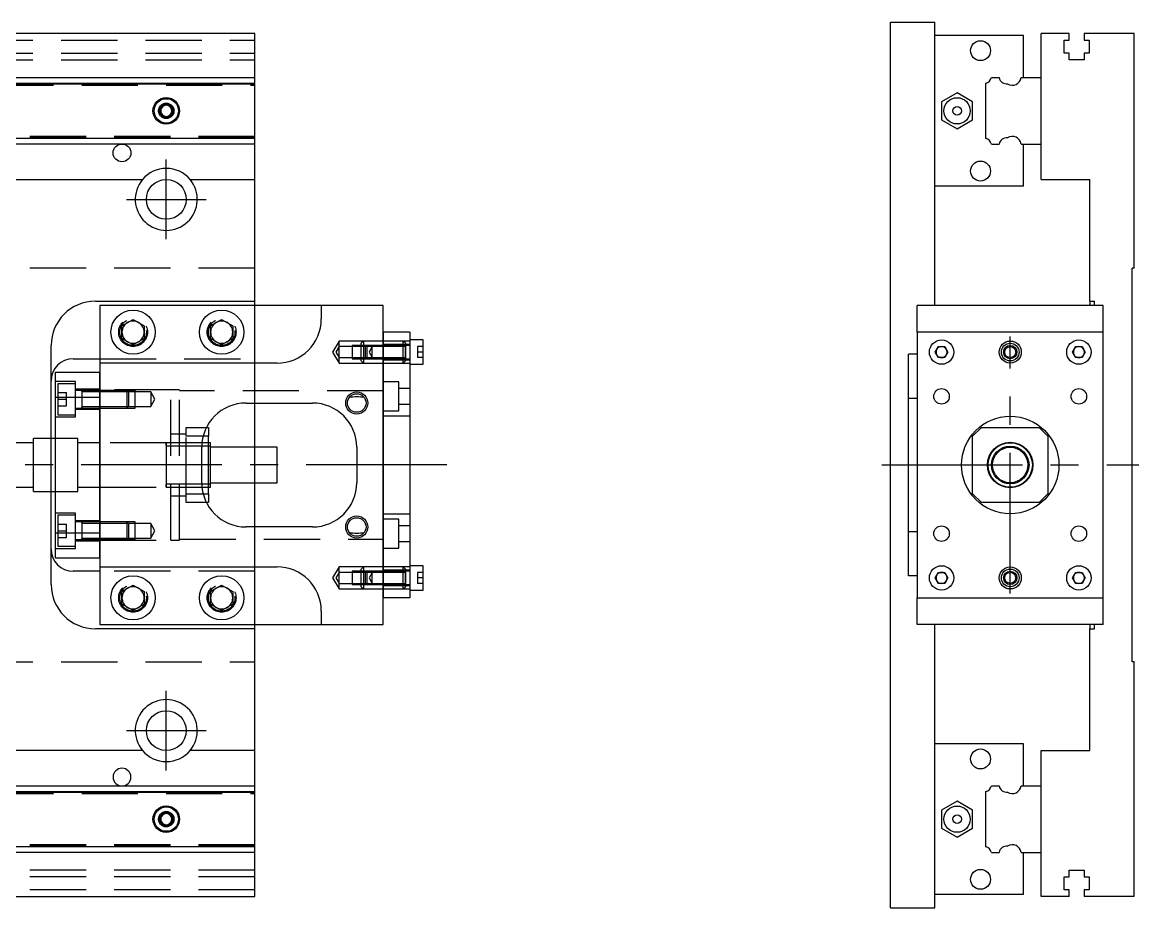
# Model space of a CAD drawing. Extents: x -10 to 720, y -259 to 102.
# Drawn here: x 467.5 to 719.5, y -100 to 100 of the extents above; entities that cross this region are included whole.
import ezdxf

# ---------------------------------------------------------------- set-up
doc = ezdxf.new("R2010")
doc.units = 0
doc.linetypes.add('CENTER', pattern=[50.8, 31.75, -6.35, 6.35, -6.35])
doc.linetypes.add('DASHED', pattern=[19.05, 12.7, -6.35])
doc.layers.get('0').update_dxf_attribs({"linetype": 'CONTINUOUS'})
doc.layers.add('CENTER', color=1, linetype='CENTER')

msp = doc.modelspace()

# ---------------------------------------------------------------- linework, layer by layer
at = {"color": 7, "linetype": 'CONTINUOUS'}
for p, q in [((663.53, -100), (663.53, 100)), ((663.53, 100), (673.53, 100)), ((673.53, 36), (673.53, 100)), ((520, 97.5), (360, 97.5)), ((520, 87.5), (520, 97.5)), ((693.53, 97), (673.53, 97)), ((693.53, 87.5), (693.53, 97)), ((697.53, 87.5), (697.53, 97.5)), ((703.83, 97.5), (697.53, 97.5)), ((702.68, 96), (703.83, 96)), ((702.68, 93), (702.68, 96)), ((703.83, 96), (703.83, 97.5)), ((707.23, 97.5), (707.23, 96)), ((718.53, 97.5), (707.23, 97.5)), ((707.23, 96), (708.38, 96)), ((708.38, 96), (708.38, 93)), ((718.53, 44.5), (718.53, 97.5)), ((703.83, 93), (702.68, 93)), ((703.83, 91.5), (703.83, 93)), ((707.23, 91.5), (703.83, 91.5)), ((707.23, 93), (707.23, 91.5)), ((708.38, 93), (707.23, 93)), ((360, 87.5), (520, 87.5)), ((360, 86.247728), (520, 86.247728)), ((520, 86.247728), (520, 87.5)), ((520, 73.752272), (520, 86.247728)), ((685.03, 73.752272), (685.03, 86.247728)), ((686.282272, 87.5), (688.05668, 87.5)), ((693.007372, 87.5), (697.53, 87.5)), ((697.53, 72.5), (697.53, 87.5)), ((697.53, 72.5), (697.53, 87.5)), ((678.52996, 84.041452), (675.02996, 82.020726)), ((682.029959, 82.020726), (678.52996, 84.041452)), ((498.75, 80.721688), (500, 81.443376)), ((498.75, 79.278312), (498.75, 80.721688)), ((500, 81.443376), (501.25, 80.721688)), ((501.25, 80.721688), (501.25, 79.278312)), ((675.02996, 82.020726), (675.029959, 77.979274)), ((682.029959, 77.979274), (682.029959, 82.020726)), ((500, 78.556624), (498.75, 79.278312)), ((501.25, 79.278312), (500, 78.556624)), ((675.029959, 77.979274), (678.52996, 75.958548)), ((678.52996, 75.958548), (682.029959, 77.979274)), ((520, 73.752272), (360, 73.752272)), ((520, 72.5), (520, 73.752272)), ((520, 72.5), (360, 72.5)), ((520, 64.5), (520, 72.5)), ((686.282272, 72.5), (688.05668, 72.5)), ((693.007372, 72.5), (697.53, 72.5)), ((693.53, 63), (693.53, 72.5)), ((697.53, 64.5), (697.53, 72.5)), ((385.361903, 64.5), (494.638098, 64.5)), ((505.361902, 64.5), (520, 64.5)), ((520, 37), (520, 64.5)), ((697.53, 64.5), (708.53, 64.5)), ((708.53, 37), (708.53, 64.5)), ((693.53, 63), (673.53, 63)), ((718.53, 44.5), (718.03, 44.5)), ((718.03, -44.5), (718.03, 44.5)), ((484, 37), (520, 37)), ((485, 36), (485, 23)), ((535, 36), (485, 36)), ((520, 36), (520, 37)), ((535, 36), (535, 33)), ((549, 36), (535, 36)), ((549, 30), (549, 36)), ((711.53, 36), (669.53, 36)), ((669.53, 30), (669.53, 36)), ((708.53, 37), (709.53, 37)), ((708.53, 37), (708.53, 36)), ((709.53, 36), (709.53, 37)), ((711.53, 30), (711.53, 36)), ((490, 31.443376), (492.5, 32.886752)), ((492.5, 32.886752), (495, 31.443376)), ((510, 31.443376), (512.5, 32.886752)), ((512.5, 32.886752), (515, 31.443376)), ((490, 28.556624), (490, 31.443376)), ((495, 31.443376), (495, 28.556624)), ((510, 28.556624), (510, 31.443376)), ((515, 31.443376), (515, 28.556624)), ((492.5, 27.113248), (490, 28.556624)), ((495, 28.556624), (492.5, 27.113248)), ((512.5, 27.113248), (510, 28.556624)), ((515, 28.556624), (512.5, 27.113248)), ((555, 30), (549, 30)), ((549, 30), (549, -30)), ((549, -30), (549, 30)), ((555, 30), (555, -30)), ((558, 28.25), (555, 28.25)), ((558, 22.75), (558, 28.25)), ((669.53, 30), (669.53, -30)), ((711.53, 30), (669.53, 30)), ((711.53, -30), (711.53, 30)), ((474, 6), (474, 27)), ((673.586624, 25.5), (674.308312, 26.75)), ((674.308312, 24.25), (673.586624, 25.5)), ((674.308312, 26.75), (675.751688, 26.75)), ((675.751688, 26.75), (676.473376, 25.5)), ((676.473376, 25.5), (675.751688, 24.25)), ((704.586624, 25.5), (705.308312, 26.75)), ((705.308312, 24.25), (704.586624, 25.5)), ((705.308312, 26.75), (706.751688, 26.75)), ((706.751688, 26.75), (707.473376, 25.5)), ((707.473376, 25.5), (706.751688, 24.25)), ((479, 24), (485, 24)), ((485, 23), (485, 15.32971)), ((525, 23), (485, 23)), ((555, 22.75), (558, 22.75)), ((669.53, 25), (667.53, 25)), ((667.53, -25), (667.53, 25)), ((675.751688, 24.25), (674.308312, 24.25)), ((706.751688, 24.25), (705.308312, 24.25)), ((475, 21), (485, 21)), ((475, 15.32971), (475, 21)), ((475, -15.32971), (475, 15.32971)), ((475, 15.32971), (485, 15.32971)), ((485, -15.32971), (485, 15.32971)), ((485, 15.32971), (485, -15.32971)), ((518, 14), (533, 14)), ((520, 4), (520, 14)), ((669.53, 15), (667.53, 15)), ((509.069714, 8.5), (509.5, 8.5)), ((509.5, 8.5), (509.5, 6.5)), ((684.03, 8.5), (682.03, 6.5)), ((684.03, 8.5), (697.03, 8.5)), ((699.03, 6.5), (697.03, 8.5)), ((470, -6), (470, 6)), ((475, 6), (470, 6)), ((509.5, 6.5), (508.317542, 6.5)), ((509.5, -6.5), (509.5, 6.5)), ((682.03, -6.5), (682.03, 6.5)), ((699.03, 6.5), (699.03, -6.5)), ((470, 5), (465, 5)), ((508, -4), (508, 4)), ((509.5, 4.25), (508.003126, 4.25)), ((510, 5), (509.5, 5)), ((510, 4.25), (509.5, 4.25)), ((510, -5), (510, 5)), ((525, 4), (510, 4)), ((525, -4), (525, 4)), ((543, 4), (543, -4)), ((465, -5), (470, -5)), ((508.003126, -4.25), (509.5, -4.25)), ((509.5, -4.25), (510, -4.25)), ((509.5, -5), (510, -5)), ((510, -4), (525, -4)), ((520, -14), (520, -4)), ((470, -6), (475, -6)), ((474, -27), (474, -6)), ((508.317542, -6.5), (509.5, -6.5)), ((509.5, -6.5), (509.5, -8.5)), ((682.03, -6.5), (684.03, -8.5)), ((697.03, -8.5), (699.03, -6.5)), ((509.5, -8.5), (509.069714, -8.5)), ((697.03, -8.5), (684.03, -8.5)), ((533, -14), (518, -14)), ((667.53, -15), (669.53, -15)), ((475, -15.32971), (485, -15.32971)), ((475, -21), (475, -15.32971)), ((485, -15.32971), (485, -23)), ((475, -21), (485, -21)), ((485, -24), (479, -24)), ((485, -23), (525, -23)), ((485, -23), (485, -36)), ((558, -22.75), (555, -22.75)), ((558, -28.25), (558, -22.75)), ((669.53, -25), (667.53, -25)), ((673.586624, -25.5), (674.308312, -24.25)), ((674.308312, -24.25), (675.751688, -24.25)), ((675.751688, -24.25), (676.473376, -25.5)), ((704.586624, -25.5), (705.308312, -24.25)), ((705.308312, -24.25), (706.751688, -24.25)), ((706.751688, -24.25), (707.473376, -25.5)), ((490, -28.556624), (492.5, -27.113248)), ((492.5, -27.113248), (495, -28.556624)), ((510, -28.556624), (512.5, -27.113248)), ((512.5, -27.113248), (515, -28.556624)), ((674.308312, -26.75), (673.586624, -25.5)), ((675.751688, -26.75), (674.308312, -26.75)), ((676.473376, -25.5), (675.751688, -26.75)), ((688.53, -26.999994), (688.53, -27.001024)), ((705.308312, -26.75), (704.586624, -25.5)), ((706.751688, -26.75), (705.308312, -26.75)), ((707.473376, -25.5), (706.751688, -26.75)), ((490, -31.443376), (490, -28.556624)), ((495, -28.556624), (495, -31.443376)), ((510, -31.443376), (510, -28.556624)), ((515, -28.556624), (515, -31.443376)), ((555, -30), (549, -30)), ((549, -36), (549, -30)), ((555, -28.25), (558, -28.25)), ((669.53, -30), (711.53, -30)), ((669.53, -36), (669.53, -30)), ((711.53, -36), (711.53, -30)), ((492.5, -32.886752), (490, -31.443376)), ((495, -31.443376), (492.5, -32.886752)), ((512.5, -32.886752), (510, -31.443376)), ((515, -31.443376), (512.5, -32.886752)), ((535, -33), (535, -36)), ((520, -37), (484, -37)), ((485, -36), (535, -36)), ((520, -37), (520, -36)), ((520, -64.5), (520, -37)), ((535, -36), (549, -36)), ((711.53, -36), (669.53, -36)), ((673.53, -100), (673.53, -36)), ((708.53, -36), (708.53, -37)), ((708.53, -64.5), (708.53, -37)), ((708.53, -37), (709.53, -37)), ((709.53, -37), (709.53, -36)), ((718.53, -44.5), (718.03, -44.5)), ((718.53, -97.5), (718.53, -44.5)), ((693.53, -63), (673.53, -63)), ((693.53, -72.5), (693.53, -63)), ((494.638098, -64.5), (385.361903, -64.5)), ((520, -64.5), (505.361902, -64.5)), ((520, -72.5), (520, -64.5)), ((697.53, -72.5), (697.53, -64.5)), ((697.53, -64.5), (708.53, -64.5)), ((360, -72.5), (520, -72.5)), ((520, -73.752272), (520, -72.5)), ((686.282272, -72.5), (688.05668, -72.5)), ((693.007372, -72.5), (697.53, -72.5)), ((697.53, -87.5), (697.53, -72.5)), ((697.53, -87.5), (697.53, -72.5)), ((360, -73.752272), (520, -73.752272)), ((520, -86.247728), (520, -73.752272)), ((685.03, -86.247728), (685.03, -73.752272)), ((675.02996, -77.979274), (675.029959, -82.020726)), ((678.52996, -75.958548), (675.02996, -77.979274)), ((682.029959, -77.979274), (678.52996, -75.958548)), ((682.029959, -82.020726), (682.029959, -77.979274)), ((498.75, -79.278312), (500, -78.556624)), ((498.75, -80.721688), (498.75, -79.278312)), ((500, -78.556624), (501.25, -79.278312)), ((501.25, -79.278312), (501.25, -80.721688)), ((500, -81.443376), (498.75, -80.721688)), ((501.25, -80.721688), (500, -81.443376)), ((675.029959, -82.020726), (678.52996, -84.041452)), ((678.52996, -84.041452), (682.029959, -82.020726)), ((520, -86.247728), (360, -86.247728)), ((520, -87.5), (360, -87.5)), ((520, -87.5), (520, -86.247728)), ((520, -97.5), (520, -87.5)), ((686.282272, -87.5), (688.05668, -87.5)), ((693.007372, -87.5), (697.53, -87.5)), ((693.53, -97), (693.53, -87.5)), ((697.53, -97.5), (697.53, -87.5)), ((702.68, -93), (703.83, -93)), ((702.68, -96), (702.68, -93)), ((703.83, -91.5), (707.23, -91.5)), ((703.83, -93), (703.83, -91.5)), ((707.23, -91.5), (707.23, -93)), ((707.23, -93), (708.38, -93)), ((708.38, -93), (708.38, -96)), ((360, -97.5), (520, -97.5)), ((693.53, -97), (673.53, -97)), ((703.83, -97.5), (697.53, -97.5)), ((703.83, -96), (702.68, -96)), ((703.83, -97.5), (703.83, -96)), ((707.23, -96), (707.23, -97.5)), ((708.38, -96), (707.23, -96)), ((718.53, -97.5), (707.23, -97.5)), ((663.53, -100), (673.53, -100))]:
    msp.add_line(p, q, dxfattribs=at)
at = {"color": 3, "linetype": 'DASHED'}
for p, q in [((0, 96), (520, 96)), ((0, 93), (520, 93)), ((0, 91.5), (520, 91.5)), ((328.5, 86.1), (520, 86.1)), ((328.5, 85.8), (520, 85.8)), ((360, 86.1147), (520, 86.1147)), ((501.477374, 80.25955), (501.5, 80)), ((520, 74.2), (328.5, 74.2)), ((520, 73.9), (328.5, 73.9)), ((520, 73.8853), (360, 73.8853)), ((520, 44.5), (0, 44.5)), ((520, 24), (520, 36)), ((495.477798, 30.364306), (495.5, 30)), ((515.477798, 30.364306), (515.5, 30)), ((539, 28), (537.556624, 25.5)), ((539, 26.75), (539, 28)), ((544.5, 28), (539, 28)), ((544.5, 28), (544, 27.5)), ((544.5, 28), (544.5, 23)), ((549, 28), (544.5, 28)), ((553.5, 28), (549, 28)), ((553.5, 27), (553.5, 28)), ((554, 27.5), (553.5, 28)), ((555, 28), (553.5, 28)), ((537.556624, 25.5), (539, 23)), ((539, 26.75), (538.278312, 25.5)), ((538.278312, 25.5), (539, 24.25)), ((539, 24.25), (539, 26.75)), ((542, 26.75), (539, 26.75)), ((542, 26.999994), (542, 24.000006)), ((545.25, 26.999994), (542, 26.999994)), ((545, 26.75), (542, 26.75)), ((544, 23.5), (544, 27.5)), ((545.25, 27), (545, 26.75)), ((545, 24.25), (545, 26.75)), ((549, 26.75), (545, 26.75)), ((545.25, 27), (545.25, 24)), ((549, 27), (545.25, 27)), ((549, 26.999994), (545.25, 26.999994)), ((546.5, 26.75), (545.778312, 25.5)), ((545.778312, 25.5), (546.5, 24.25)), ((546.5, 24.25), (546.5, 26.75)), ((555, 27.25), (549, 27.25)), ((554, 27), (549, 27)), ((554, 26.75), (549, 26.75)), ((553.5, 26.75), (553.5, 27)), ((553.5, 24.25), (553.5, 26.75)), ((554, 27), (553.995, 27)), ((554, 27.5), (554, 27.140536)), ((554, 27.140536), (554, 27)), ((554, 23.999994), (554, 27.000006)), ((554, 24.00051), (554, 27.000006)), ((554, 26.875392), (554, 27)), ((554, 27), (554, 26.875392)), ((554.005, 27), (554, 27)), ((555, 27), (554, 27)), ((554, 24.124608), (554, 26.875392)), ((554, 26.875392), (554, 25.498804)), ((554, 25.498804), (554, 24.124608)), ((556.7, 26.75), (556.7, 25.5)), ((558, 26.75), (556.7, 26.75)), ((558, 25.5), (556.7, 25.5)), ((556.7, 25.5), (556.7, 24.25)), ((485, 24), (520, 24)), ((520, 23), (520, 24)), ((520, 14), (520, 23)), ((539, 23), (539, 24.25)), ((539, 24.25), (542, 24.25)), ((539, 23), (544.5, 23)), ((542, 24.25), (545, 24.25)), ((542, 24.000006), (545.25, 24.000006)), ((544, 23.5), (544.5, 23)), ((544.5, 23), (549, 23)), ((545, 24.25), (549, 24.25)), ((545, 24.25), (545.25, 24)), ((545.25, 24.000006), (549, 24.000006)), ((545.25, 24), (549, 24)), ((549, 24.25), (554, 24.25)), ((549, 24), (554, 24)), ((549, 23.75), (555, 23.75)), ((549, 23), (553.5, 23)), ((553.5, 24), (553.5, 24.25)), ((553.5, 23), (553.5, 24)), ((553.5, 23), (554, 23.5)), ((553.5, 23), (555, 23)), ((553.995, 24), (554, 24)), ((554, 24), (554, 24.124608)), ((554, 24.124608), (554, 24)), ((554, 23.999994), (554, 24.00051)), ((554, 24), (554, 23.859464)), ((554, 24), (554.005, 24)), ((554, 24), (555, 24)), ((554, 23.859464), (554, 23.5)), ((558, 24.25), (556.7, 24.25)), ((485, 15.32971), (485, 21)), ((479.5, 18.849242), (475, 18.849242)), ((475.5, 18.349242), (475.5, 11.349242)), ((479.5, 18.349242), (475.5, 18.349242)), ((479.5, 10.849242), (479.5, 18.849242)), ((552.5, 18.75), (549, 18.75)), ((552.5, 12.25), (552.5, 18.75)), ((475.5, 16.349242), (477.5, 16.349242)), ((477.5, 14.849242), (477.5, 16.349242)), ((485, 17.099242), (479.5, 17.099242)), ((480.9, 16.849242), (479.5, 16.849242)), ((480.9, 16.849242), (480.895, 16.849242)), ((480.9, 16.849248), (480.9, 12.849238)), ((480.9, 16.849248), (480.9, 12.849238)), ((480.9, 16.849248), (480.9, 12.849238)), ((480.9, 16.849242), (480.9, 16.63278)), ((480.9, 16.632534), (480.9, 16.849242)), ((480.905, 16.849242), (480.9, 16.849242)), ((485, 16.849242), (480.9, 16.849242)), ((480.9, 16.63278), (480.9, 13.065704)), ((485, 16.499242), (480.9, 16.499242)), ((501, 17), (485, 17)), ((491.15, 16.849242), (485, 16.849242)), ((491.15, 16.849238), (485, 16.849238)), ((491.5, 16.499242), (485, 16.499242)), ((491.15, 12.849242), (491.15, 16.849242)), ((491.5, 16.499242), (491.15, 16.849242)), ((493, 16.849238), (491.15, 16.849238)), ((491.5, 16.499242), (491.5, 13.199242)), ((493, 16.499242), (491.5, 16.499242)), ((493, 12.849248), (493, 16.849238)), ((496.5, 16.499242), (493, 16.499242)), ((496.5, 16.499242), (496.5, 13.199242)), ((497.452628, 14.849242), (496.5, 16.499242)), ((501, -17), (501, 17)), ((503, 17), (501, 17)), ((503, -17), (503, 17)), ((549, 16.75), (503, 16.75)), ((555, 17.25), (552.5, 17.25)), ((475.5, 14.849242), (477.5, 14.849242)), ((475.5, 13.349242), (477.5, 13.349242)), ((477.5, 13.349242), (477.5, 14.849242)), ((479.5, 12.849242), (480.9, 12.849242)), ((480.895, 12.849242), (480.9, 12.849242)), ((480.9, 13.199242), (485, 13.199242)), ((480.9, 12.849242), (480.9, 13.06591)), ((480.9, 13.065704), (480.9, 12.849242)), ((480.9, 12.849242), (480.905, 12.849242)), ((480.9, 12.849242), (485, 12.849242)), ((485, 13.199242), (491.5, 13.199242)), ((485, 12.849248), (491.15, 12.849248)), ((485, 12.849242), (491.15, 12.849242)), ((491.15, 12.849242), (491.5, 13.199242)), ((491.15, 12.849248), (493, 12.849248)), ((491.5, 13.199242), (493, 13.199242)), ((493, 13.199242), (496.5, 13.199242)), ((496.5, 13.199242), (497.452628, 14.849242)), ((552.5, 13.75), (555, 13.75)), ((475, 10.849242), (479.5, 10.849242)), ((475.5, 11.349242), (479.5, 11.349242)), ((479.5, 12.599242), (485, 12.599242)), ((549, 12.25), (552.5, 12.25)), ((555, 11), (549, 11)), ((504.5, 8.5), (509.069714, 8.5)), ((504.5, 6.5), (504.5, 8.5)), ((474, -6), (474, 6)), ((480, 6), (475, 6)), ((480, -6), (480, 6)), ((504.5, 7), (501, 7)), ((504.5, -6.5), (504.5, 6.5)), ((508.317542, 6.5), (504.5, 6.5)), ((485, 5), (480, 5)), ((500.005, 5), (485, 5)), ((508.050126, 5), (499.995, 5)), ((500, 5.000006), (500, -5.000006)), ((500, 4.43509), (500, 5)), ((500, 5), (500, 4.435078)), ((500, 4.435078), (500, -4.43509)), ((508.003126, 4.25), (500, 4.25)), ((509.5, 5), (508.050126, 5)), ((520, -4), (520, 4)), ((480, -5), (485, -5)), ((485, -5), (500.005, -5)), ((499.995, -5), (508.050126, -5)), ((500, -4.25), (508.003126, -4.25)), ((500, -5), (500, -4.435078)), ((500, -4.43509), (500, -4.998998)), ((500, -4.998998), (500, -5)), ((508.050126, -5), (509.5, -5)), ((475, -6), (480, -6)), ((501, -7), (504.5, -7)), ((504.5, -6.5), (508.317542, -6.5)), ((504.5, -8.5), (504.5, -6.5)), ((509.069714, -8.5), (504.5, -8.5)), ((479.5, -10.849242), (475, -10.849242)), ((475.5, -11.349242), (475.5, -18.349242)), ((479.5, -11.349242), (475.5, -11.349242)), ((479.5, -18.849242), (479.5, -10.849242)), ((485, -12.599242), (479.5, -12.599242)), ((549, -11), (555, -11)), ((552.5, -12.25), (549, -12.25)), ((552.5, -18.75), (552.5, -12.25)), ((475.5, -13.349242), (477.5, -13.349242)), ((475.5, -14.849242), (477.5, -14.849242)), ((477.5, -14.849242), (477.5, -13.349242)), ((477.5, -16.349242), (477.5, -14.849242)), ((480.9, -12.849242), (479.5, -12.849242)), ((480.9, -12.849242), (480.895, -12.849242)), ((480.9, -12.849238), (480.9, -16.849248)), ((480.9, -12.849238), (480.9, -16.849248)), ((480.9, -12.849242), (480.9, -13.065704)), ((480.9, -13.06595), (480.9, -12.849242)), ((485, -12.849242), (480.9, -12.849242)), ((480.905, -12.849242), (480.9, -12.849242)), ((480.9, -13.065704), (480.9, -16.63278)), ((485, -13.199242), (480.9, -13.199242)), ((491.15, -12.849242), (485, -12.849242)), ((491.15, -12.849248), (485, -12.849248)), ((491.5, -13.199242), (485, -13.199242)), ((491.15, -16.849242), (491.15, -12.849242)), ((491.5, -13.199242), (491.15, -12.849242)), ((493, -12.849248), (491.15, -12.849248)), ((491.5, -13.199242), (491.5, -16.499242)), ((493, -13.199242), (491.5, -13.199242)), ((493, -16.849238), (493, -12.849248)), ((496.5, -13.199242), (493, -13.199242)), ((496.5, -13.199242), (496.5, -16.499242)), ((497.452628, -14.849242), (496.5, -13.199242)), ((496.5, -16.499242), (497.452628, -14.849242)), ((520, -23), (520, -14)), ((555, -13.75), (552.5, -13.75)), ((475.5, -16.349242), (477.5, -16.349242)), ((479.5, -16.849242), (480.9, -16.849242)), ((479.5, -17.099242), (485, -17.099242)), ((480.895, -16.849242), (480.9, -16.849242)), ((480.9, -16.499242), (485, -16.499242)), ((480.9, -16.849242), (480.9, -16.632574)), ((480.9, -16.63278), (480.9, -16.849242)), ((480.9, -16.849242), (485, -16.849242)), ((480.9, -16.849242), (480.905, -16.849242)), ((485, -21), (485, -15.32971)), ((485, -16.499242), (491.5, -16.499242)), ((485, -16.849238), (491.15, -16.849238)), ((485, -16.849242), (491.15, -16.849242)), ((485, -17), (501, -17)), ((491.15, -16.849242), (491.5, -16.499242)), ((491.15, -16.849238), (493, -16.849238)), ((491.5, -16.499242), (493, -16.499242)), ((493, -16.499242), (496.5, -16.499242)), ((501, -17), (503, -17)), ((503, -16.75), (549, -16.75)), ((552.5, -17.25), (555, -17.25)), ((475, -18.849242), (479.5, -18.849242)), ((475.5, -18.349242), (479.5, -18.349242)), ((549, -18.75), (552.5, -18.75)), ((520, -24), (485, -24)), ((520, -24), (520, -23)), ((520, -36), (520, -24)), ((539, -23), (537.556624, -25.5)), ((539, -24.25), (538.278312, -25.5)), ((539, -24.25), (539, -23)), ((544.5, -23), (539, -23)), ((539, -26.75), (539, -24.25)), ((542, -24.25), (539, -24.25)), ((542, -24.000006), (542, -26.999994)), ((545.25, -24.000006), (542, -24.000006)), ((545, -24.25), (542, -24.25)), ((544.5, -23), (544, -23.5)), ((544, -27.5), (544, -23.5)), ((544.5, -23), (544.5, -28)), ((549, -23), (544.5, -23)), ((545.25, -24), (545, -24.25)), ((545, -26.75), (545, -24.25)), ((549, -24.25), (545, -24.25)), ((545.25, -24), (545.25, -27)), ((549, -24), (545.25, -24)), ((549, -24.000006), (545.25, -24.000006)), ((546.5, -24.25), (545.778312, -25.5)), ((546.5, -26.75), (546.5, -24.25)), ((553.5, -23), (549, -23)), ((555, -23.75), (549, -23.75)), ((554, -24), (549, -24)), ((554, -24.25), (549, -24.25)), ((553.5, -24), (553.5, -23)), ((554, -23.5), (553.5, -23)), ((555, -23), (553.5, -23)), ((553.5, -24.25), (553.5, -24)), ((553.5, -26.75), (553.5, -24.25)), ((554, -24), (553.995, -24)), ((554, -23.5), (554, -23.859464)), ((554, -23.859464), (554, -24)), ((554, -26.99949), (554, -23.999994)), ((554, -24.124608), (554, -24)), ((554, -24), (554, -24.124608)), ((554.005, -24), (554, -24)), ((555, -24), (554, -24)), ((554, -26.875392), (554, -24.124608)), ((554, -24.124608), (554, -25.501196)), ((556.7, -24.25), (556.7, -25.5)), ((558, -24.25), (556.7, -24.25)), ((537.556624, -25.5), (539, -28)), ((538.278312, -25.5), (539, -26.75)), ((539, -28), (539, -26.75)), ((539, -26.75), (542, -26.75)), ((542, -26.75), (545, -26.75)), ((542, -26.999994), (545.25, -26.999994)), ((544, -27.5), (544.5, -28)), ((545, -26.75), (549, -26.75)), ((545, -26.75), (545.25, -27)), ((545.25, -26.999994), (549, -26.999994)), ((545.25, -27), (549, -27)), ((545.778312, -25.5), (546.5, -26.75)), ((549, -26.75), (554, -26.75)), ((549, -27), (554, -27)), ((549, -27.25), (555, -27.25)), ((553.5, -27), (553.5, -26.75)), ((553.5, -28), (553.5, -27)), ((553.5, -28), (554, -27.5)), ((553.995, -27), (554, -27)), ((554, -25.501196), (554, -26.875392)), ((554, -27), (554, -26.875392)), ((554, -26.875392), (554, -27)), ((554, -27.000006), (554, -26.99949)), ((554, -27), (554, -27.140536)), ((554, -27), (554.005, -27)), ((554, -27), (555, -27)), ((554, -27.140536), (554, -27.5)), ((558, -25.5), (556.7, -25.5)), ((556.7, -25.5), (556.7, -26.75)), ((558, -26.75), (556.7, -26.75)), ((495.477798, -29.635694), (495.5, -30)), ((515.477798, -29.635694), (515.5, -30)), ((539, -28), (544.5, -28)), ((544.5, -28), (549, -28)), ((549, -28), (553.5, -28)), ((553.5, -28), (555, -28)), ((0, -44.5), (520, -44.5)), ((328.5, -73.9), (520, -73.9)), ((328.5, -74.2), (520, -74.2)), ((360, -73.8853), (520, -73.8853)), ((501.477374, -79.74045), (501.5, -80)), ((520, -85.8), (328.5, -85.8)), ((520, -86.1), (328.5, -86.1)), ((520, -86.1147), (360, -86.1147)), ((520, -91.5), (0, -91.5)), ((520, -93), (0, -93)), ((520, -96), (0, -96))]:
    msp.add_line(p, q, dxfattribs=at)
at = {"color": 7, "linetype": 'CONTINUOUS'}
for centre, radius in [((683.829959, 93.6), 2.25), ((500, 80), 3), ((500, 80), 2.75), ((678.52996, 80), 2.97), ((678.52996, 80), 0.97), ((490, 70.5), 2), ((683.829959, 66.4), 2.25), ((500, 60), 4.5), ((492.5, 30), 5), ((512.5, 30), 5), ((675.03, 25.5), 2.75), ((690.53, 25.5), 2.5), ((706.03, 25.5), 2.75), ((690.53, 25.5), 2), ((690.53, 25.5), 1.25), ((543, 14), 2.1), ((675.03, 15.5), 1.75), ((706.03, 15.5), 1.75), ((690.53, 0), 11), ((690.53, 0), 5.125), ((690.53, 0), 5), ((690.53, 0), 4.25), ((690.53, 0), 4), ((543, -14), 2.1), ((675.03, -15.5), 1.75), ((706.03, -15.5), 1.75), ((492.5, -30), 5), ((512.5, -30), 5), ((675.03, -25.5), 2.75), ((690.53, -25.5), 2.5), ((690.53, -25.5), 2), ((690.53, -25.5), 1.25), ((706.03, -25.5), 2.75), ((500, -60), 4.5), ((683.829959, -66.4), 2.25), ((500, -80), 3), ((500, -80), 2.75), ((678.52996, -80), 2.97), ((678.52996, -80), 0.97), ((683.829959, -93.6), 2.25)]:
    msp.add_circle(centre, radius, dxfattribs=at)
at = {"color": 3, "linetype": 'DASHED'}
for centre, radius in [((500, 80), 1.75), ((500, 80), 1.5), ((492.5, 30), 3.25), ((492.5, 30), 3), ((512.5, 30), 3.25), ((512.5, 30), 3), ((492.5, -30), 3.25), ((492.5, -30), 3), ((512.5, -30), 3.25), ((512.5, -30), 3), ((500, -80), 1.75), ((500, -80), 1.5)]:
    msp.add_circle(centre, radius, dxfattribs=at)
at = {"color": 3, "linetype": 'CONTINUOUS'}
for centre, radius in [((690.53, 25.5), 1.5), ((543, 14), 2.5), ((543, -14), 2.5), ((690.53, -25.5), 1.5)]:
    msp.add_circle(centre, radius, dxfattribs=at)
at = {"color": 7, "linetype": 'CONTINUOUS'}
for centre, radius, start, end in [((684.63, 87.9), 1.7, 283.608961, 346.391039), ((689.73, 87.8), 1.7, 190.164249, 277.540197), ((691.03, 87.8), 2, 237.42103, 351.373073), ((500, 80), 1.25, 120, 180), ((500, 80), 1.25, 60, 120), ((500, 80), 1.25, 0, 60), ((500, 80), 1.25, 180, 240), ((500, 80), 1.25, 240, 300), ((500, 80), 1.25, 300, 0), ((684.63, 72.1), 1.7, 13.608961, 76.391039), ((689.73, 72.2), 1.7, 82.459803, 169.835751), ((691.03, 72.2), 2, 8.626927, 122.57897), ((500, 60), 7, 40.005201, 139.994799), ((500, 60), 7, 139.994799, 40.005201), ((484, 27), 10, 90, 180), ((525, 33), 10, 270, 0), ((492.5, 30), 2.5, 120, 180), ((492.5, 30), 2.5, 60, 120), ((492.5, 30), 2.5, 0, 60), ((512.5, 30), 2.5, 120, 180), ((512.5, 30), 2.5, 60, 120), ((512.5, 30), 2.5, 0, 60), ((492.5, 30), 2.5, 180, 240), ((492.5, 30), 2.5, 240, 300), ((492.5, 30), 2.5, 300, 0), ((512.5, 30), 2.5, 180, 240), ((512.5, 30), 2.5, 240, 300), ((512.5, 30), 2.5, 300, 0), ((675.03, 25.5), 1.25, 150, 180), ((675.03, 25.5), 1.25, 180, 210), ((675.03, 25.5), 1.25, 90, 150), ((675.03, 25.5), 1.25, 30, 90), ((675.03, 25.5), 1.25, 330, 30), ((706.03, 25.5), 1.25, 150, 180), ((706.03, 25.5), 1.25, 180, 210), ((706.03, 25.5), 1.25, 90, 150), ((706.03, 25.5), 1.25, 30, 90), ((706.03, 25.5), 1.25, 330, 30), ((479, 19), 5, 90, 180), ((675.03, 25.5), 1.25, 210, 270), ((675.03, 25.5), 1.25, 270, 330), ((706.03, 25.5), 1.25, 210, 270), ((706.03, 25.5), 1.25, 270, 330), ((543, 7.154514), 8.242272, 78.016948, 101.983052), ((518, 4), 10, 90, 180), ((533, 4), 10, 0, 90), ((518, -4), 10, 180, 270), ((533, -4), 10, 270, 0), ((543, -7.154514), 8.242272, 258.016948, 281.983052), ((479, -19), 5, 180, 270), ((525, -33), 10, 0, 90), ((675.03, -25.5), 1.25, 150, 180), ((675.03, -25.5), 1.25, 90, 150), ((675.03, -25.5), 1.25, 30, 90), ((675.03, -25.5), 1.25, 330, 30), ((706.03, -25.5), 1.25, 150, 180), ((706.03, -25.5), 1.25, 90, 150), ((706.03, -25.5), 1.25, 30, 90), ((706.03, -25.5), 1.25, 330, 30), ((484, -27), 10, 180, 270), ((492.5, -30), 2.5, 60, 120), ((512.5, -30), 2.5, 60, 120), ((675.03, -25.5), 1.25, 180, 210), ((675.03, -25.5), 1.25, 210, 270), ((675.03, -25.5), 1.25, 270, 330), ((706.03, -25.5), 1.25, 180, 210), ((706.03, -25.5), 1.25, 210, 270), ((706.03, -25.5), 1.25, 270, 330), ((492.5, -30), 2.5, 120, 180), ((492.5, -30), 2.5, 180, 240), ((492.5, -30), 2.5, 0, 60), ((492.5, -30), 2.5, 300, 0), ((512.5, -30), 2.5, 120, 180), ((512.5, -30), 2.5, 180, 240), ((512.5, -30), 2.5, 0, 60), ((512.5, -30), 2.5, 300, 0), ((492.5, -30), 2.5, 240, 300), ((512.5, -30), 2.5, 240, 300), ((500, -60), 7, 319.994799, 220.005201), ((500, -60), 7, 220.005201, 319.994799), ((490, -70.5), 2, 90, 270), ((490, -70.5), 2, 270, 90), ((684.63, -72.1), 1.7, 283.608961, 346.391039), ((689.73, -72.2), 1.7, 190.164249, 277.540197), ((691.03, -72.2), 2, 237.42103, 351.373073), ((500, -80), 1.25, 120, 180), ((500, -80), 1.25, 180, 240), ((500, -80), 1.25, 60, 120), ((500, -80), 1.25, 0, 60), ((500, -80), 1.25, 300, 0), ((500, -80), 1.25, 240, 300), ((684.63, -87.9), 1.7, 13.608961, 76.391039), ((689.73, -87.8), 1.7, 82.459803, 169.835751), ((691.03, -87.8), 2, 8.626927, 122.57897)]:
    msp.add_arc(centre, radius, start, end, dxfattribs=at)
at = {"layer": 'CENTER', "color": 1, "linetype": 'CENTER'}
for p, q in [((500, 51), (500, 69)), ((491, 60), (509, 60)), ((690.53, -29), (690.53, 29)), ((563.361871, 0), (-10.32213, 0)), ((661.53, 0), (719.53, 0)), ((500, -69), (500, -51)), ((491, -60), (509, -60))]:
    msp.add_line(p, q, dxfattribs=at)

doc.saveas('drawing.dxf')
